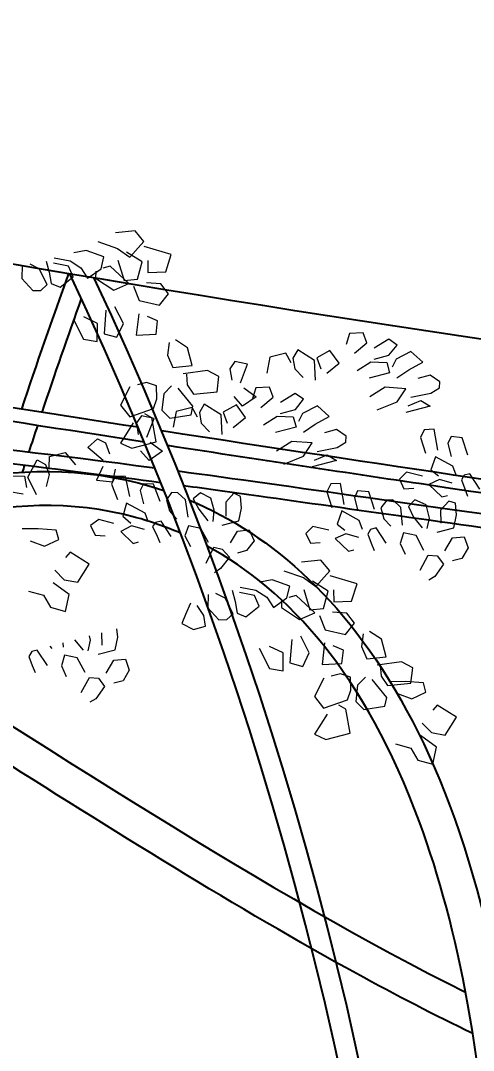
# Model space of a CAD drawing. Header units: metres. Extents: x 10 to 239, y 2 to 253.
# Drawn here: x 37.256 to 37.92, y 174.466 to 175.978 of the extents above; entities that cross this region are included whole.
import ezdxf

# ---------------------------------------------------------------- set-up
doc = ezdxf.new("R2010")
doc.units = ezdxf.units.M
doc.header["$MEASUREMENT"] = 0
doc.layers.get('Defpoints').update_dxf_attribs({"color": 9})
for name, color, linetype in [('-cotas', 252, 'Continuous'), ('1', 7, 'Continuous'), ('1gris oscuro', 253, 'Continuous'), ('1lianas', 9, 'Continuous')]:
    doc.layers.add(name, color=color, linetype=linetype)
doc.layers.add('bloques veg', color=7, linetype='Continuous', lineweight=0, true_color=0xbbd5a5)
doc.styles.get("Standard").update_dxf_attribs({"font": 'arial.ttf'})
doc.dimstyles.get("Standard").update_dxf_attribs({"dimtxt": 0.18, "dimasz": 0.18, "dimexe": 0.18, "dimexo": 0.0625, "dimgap": 0.09, "dimtad": 0, "dimtih": 1, "dimtoh": 1, "dimdec": 4, "dimzin": 0, "dimdsep": 46, "dimtxsty": 'Standard', "dimcen": 0.09, "dimadec": 0, "dimazin": 0, "dimtfac": 1, "dimtdec": 4, "dimtofl": 0, "dimtmove": 0, "dimatfit": 3, "dimfxl": 1, "dimtolj": 1, "dimtzin": 0, "dimarcsym": 0})

# ---------------------------------------------------------------- blocks, each defined once
blk = doc.blocks.new('A$C0C3707A3')
at = {"layer": 'bloques veg'}
for p, q in [((2.0674, 0.6188), (2.0448, 0.6163)), ((2.0777, 0.6064), (2.0674, 0.6188)), ((2.0243, 0.6061), (2.0473, 0.5983)), ((2.0617, 0.5882), (2.0777, 0.6064)), ((2.1096, 0.5917), (2.0781, 0.6007)), ((2.0108, 0.5955), (1.9964, 0.5928)), ((2.0314, 0.5882), (2.0108, 0.5955)), ((2.0281, 0.5745), (2.0314, 0.5882)), ((2.0473, 0.5983), (2.0617, 0.5882)), ((2.0759, 0.5827), (2.0577, 0.5941)), ((2.1034, 0.5714), (2.1096, 0.5917)), ((1.9364, 0.5779), (1.9359, 0.5626)), ((1.9561, 0.5739), (1.9454, 0.5791)), ((1.9642, 0.583), (1.9677, 0.57)), ((1.9902, 0.5772), (1.9729, 0.5807)), ((1.9736, 0.5867), (1.992, 0.5835)), ((1.9958, 0.5647), (1.9902, 0.5772)), ((1.992, 0.5835), (2.0046, 0.5752)), ((2.0389, 0.5774), (2.0303, 0.5751)), ((2.0605, 0.5576), (2.0389, 0.5774)), ((2.0476, 0.5844), (2.055, 0.5608)), ((2.0708, 0.5627), (2.0759, 0.5827)), ((2.0824, 0.5844), (2.0827, 0.5706)), ((1.9657, 0.5555), (1.9561, 0.5739)), ((1.9677, 0.57), (1.9701, 0.5567)), ((1.9805, 0.5525), (1.9958, 0.5647)), ((2.0046, 0.5752), (2.0125, 0.5634)), ((2.0125, 0.5634), (2.0281, 0.5745)), ((2.0219, 0.5717), (2.0217, 0.5635)), ((2.0827, 0.5706), (2.1034, 0.5714)), ((1.9359, 0.5626), (1.9489, 0.5487)), ((1.9582, 0.5488), (1.9657, 0.5555)), ((1.9701, 0.5567), (1.9805, 0.5525)), ((2.0217, 0.5635), (2.043, 0.5494)), ((2.043, 0.5494), (2.0605, 0.5576)), ((2.055, 0.5608), (2.0708, 0.5627)), ((2.066, 0.5545), (2.0729, 0.5377)), ((2.0979, 0.5572), (2.0812, 0.5585)), ((2.1068, 0.5456), (2.0979, 0.5572)), ((1.9489, 0.5487), (1.9582, 0.5488)), ((2.0964, 0.5323), (2.1068, 0.5456)), ((2.0545, 0.5107), (2.0446, 0.5301)), ((2.0729, 0.5377), (2.0964, 0.5323)), ((1.9961, 0.5159), (2.0082, 0.4924)), ((2.0243, 0.5107), (2.0083, 0.5181)), ((2.0341, 0.5261), (2.0321, 0.4988)), ((2.0723, 0.5224), (2.0697, 0.4973)), ((2.0943, 0.5143), (2.0824, 0.5193)), ((2.0241, 0.4897), (2.0243, 0.5107)), ((2.0472, 0.4947), (2.0545, 0.5107)), ((2.0926, 0.4988), (2.0943, 0.5143)), ((2.0082, 0.4924), (2.0241, 0.4897)), ((2.0321, 0.4988), (2.0472, 0.4947)), ((2.0697, 0.4973), (2.0926, 0.4988)), ((2.1294, 0.483), (2.1153, 0.4921)), ((2.3177, 0.5009), (2.3141, 0.4883)), ((2.3338, 0.5017), (2.3177, 0.5009)), ((2.3381, 0.4901), (2.3338, 0.5017)), ((2.3636, 0.4946), (2.3466, 0.4842)), ((2.3735, 0.4879), (2.3636, 0.4946)), ((2.108, 0.4889), (2.1061, 0.4744)), ((2.1349, 0.4624), (2.1294, 0.483)), ((2.2578, 0.4814), (2.2522, 0.4717)), ((2.2774, 0.4692), (2.2578, 0.4814)), ((2.2952, 0.4809), (2.28, 0.4722)), ((2.306, 0.4664), (2.2952, 0.4809)), ((2.3238, 0.4781), (2.3381, 0.4901)), ((2.3639, 0.4761), (2.3735, 0.4879)), ((2.3895, 0.4806), (2.3722, 0.4713)), ((2.4033, 0.468), (2.3895, 0.4806)), ((2.1061, 0.4744), (2.1123, 0.4598)), ((2.2252, 0.4726), (2.222, 0.4543)), ((2.2437, 0.4776), (2.2252, 0.4726)), ((2.2502, 0.4665), (2.2437, 0.4776)), ((2.2522, 0.4717), (2.2544, 0.4595)), ((2.2788, 0.4463), (2.2774, 0.4692)), ((2.28, 0.4722), (2.2846, 0.4595)), ((2.3269, 0.458), (2.3428, 0.4681)), ((2.3428, 0.4681), (2.3616, 0.4673)), ((2.3466, 0.4714), (2.3639, 0.4761)), ((2.3722, 0.4713), (2.3677, 0.462)), ((2.3871, 0.459), (2.4033, 0.468)), ((2.1123, 0.4598), (2.1349, 0.4624)), ((2.1527, 0.4567), (2.1247, 0.4527)), ((2.1662, 0.4498), (2.1527, 0.4567)), ((2.1847, 0.4676), (2.1789, 0.459)), ((2.1789, 0.459), (2.1813, 0.4457)), ((2.1995, 0.4646), (2.1847, 0.4676)), ((2.1914, 0.4426), (2.1995, 0.4646)), ((2.2544, 0.4595), (2.2641, 0.4493)), ((2.2918, 0.4544), (2.306, 0.4664)), ((2.3616, 0.4673), (2.3648, 0.4554)), ((2.3734, 0.4495), (2.3871, 0.459)), ((2.1283, 0.4525), (2.1293, 0.4399)), ((2.1641, 0.4318), (2.1662, 0.4498)), ((2.3648, 0.4554), (2.341, 0.449)), ((2.412, 0.4529), (2.3979, 0.4491)), ((2.4233, 0.4454), (2.412, 0.4529)), ((2.4229, 0.4383), (2.4233, 0.4454)), ((2.0626, 0.4372), (2.052, 0.4158)), ((2.0821, 0.4424), (2.0713, 0.4395)), ((2.0936, 0.4385), (2.0821, 0.4424)), ((2.0941, 0.4235), (2.0936, 0.4385)), ((2.1111, 0.4386), (2.102, 0.4291)), ((2.136, 0.415), (2.1187, 0.436)), ((2.1293, 0.4399), (2.1368, 0.4292)), ((2.1953, 0.4367), (2.2097, 0.4266)), ((2.2092, 0.4369), (2.2056, 0.4243)), ((2.2253, 0.4377), (2.2092, 0.4369)), ((2.2296, 0.4261), (2.2253, 0.4377)), ((2.3599, 0.4389), (2.3421, 0.4272)), ((2.3837, 0.4371), (2.3599, 0.4389)), ((2.3738, 0.4217), (2.3837, 0.4371)), ((2.3898, 0.4272), (2.4129, 0.4322)), ((2.4129, 0.4322), (2.4229, 0.4383)), ((2.0902, 0.412), (2.0941, 0.4235)), ((2.102, 0.4291), (2.1001, 0.41)), ((2.1368, 0.4292), (2.1641, 0.4318)), ((2.194, 0.4154), (2.184, 0.4267)), ((2.2097, 0.4266), (2.194, 0.4154)), ((2.2153, 0.4141), (2.2296, 0.4261)), ((2.2551, 0.4306), (2.2381, 0.4202)), ((2.265, 0.424), (2.2551, 0.4306)), ((2.2554, 0.4121), (2.265, 0.424)), ((2.3508, 0.4121), (2.3738, 0.4217)), ((2.3867, 0.417), (2.4014, 0.4233)), ((2.4014, 0.4233), (2.4124, 0.4169)), ((2.052, 0.4158), (2.0626, 0.4023)), ((2.0626, 0.4023), (2.0902, 0.412)), ((2.1001, 0.41), (2.1095, 0.4009)), ((2.1167, 0.4087), (2.1135, 0.3903)), ((2.1352, 0.4136), (2.1167, 0.4087)), ((2.134, 0.4051), (2.136, 0.415)), ((2.1417, 0.4025), (2.1352, 0.4136)), ((2.1493, 0.4174), (2.1437, 0.4078)), ((2.1689, 0.4052), (2.1493, 0.4174)), ((2.1867, 0.4169), (2.1715, 0.4082)), ((2.1715, 0.4082), (2.1761, 0.3955)), ((2.1975, 0.4024), (2.1867, 0.4169)), ((2.2381, 0.4074), (2.2554, 0.4121)), ((2.281, 0.4166), (2.2637, 0.4073)), ((2.2948, 0.404), (2.281, 0.4166)), ((2.4124, 0.4169), (2.3841, 0.4093)), ((2.0762, 0.4036), (2.0704, 0.3951)), ((2.091, 0.4006), (2.0762, 0.4036)), ((2.0885, 0.4011), (2.0803, 0.4059)), ((2.0829, 0.3787), (2.091, 0.4006)), ((2.0936, 0.3734), (2.0885, 0.4011)), ((2.1095, 0.4009), (2.134, 0.4051)), ((2.1437, 0.4078), (2.1459, 0.3955)), ((2.1703, 0.3823), (2.1689, 0.4052)), ((2.1833, 0.3904), (2.1975, 0.4024)), ((2.2184, 0.394), (2.2343, 0.4041)), ((2.2343, 0.4041), (2.2531, 0.4033)), ((2.2531, 0.4033), (2.2563, 0.3914)), ((2.2637, 0.4073), (2.2592, 0.398)), ((2.2786, 0.395), (2.2948, 0.404)), ((2.0668, 0.3953), (2.0522, 0.3716)), ((2.0704, 0.3951), (2.0728, 0.3818)), ((2.1459, 0.3955), (2.1556, 0.3853)), ((2.2563, 0.3914), (2.2324, 0.385)), ((2.2649, 0.3855), (2.2786, 0.395)), ((2.3035, 0.3889), (2.2894, 0.3851)), ((2.3148, 0.3815), (2.3035, 0.3889)), ((2.4057, 0.3895), (2.4013, 0.3802)), ((2.4172, 0.3903), (2.4057, 0.3895)), ((2.4214, 0.3658), (2.4172, 0.3903)), ((2.0142, 0.366), (2.0254, 0.3761)), ((2.0254, 0.3761), (2.0348, 0.3716)), ((2.0654, 0.3658), (2.0936, 0.3734)), ((2.0868, 0.3727), (2.1012, 0.3626)), ((2.2514, 0.3749), (2.2336, 0.3632)), ((2.2752, 0.3732), (2.2514, 0.3749)), ((2.2653, 0.3577), (2.2752, 0.3732)), ((2.3044, 0.3682), (2.3144, 0.3744)), ((2.3144, 0.3744), (2.3148, 0.3815)), ((2.4013, 0.3802), (2.4073, 0.362)), ((2.4369, 0.3816), (2.4333, 0.3736)), ((2.4333, 0.3736), (2.4373, 0.3584)), ((2.45, 0.3805), (2.4369, 0.3816)), ((2.4567, 0.3601), (2.45, 0.3805)), ((1.9694, 0.3552), (1.9878, 0.3602)), ((1.9878, 0.3602), (1.9998, 0.3459)), ((2.0321, 0.3511), (2.0142, 0.366)), ((2.0348, 0.3716), (2.0394, 0.3588)), ((2.0522, 0.3716), (2.0654, 0.3658)), ((2.0855, 0.3514), (2.0755, 0.3627)), ((2.1012, 0.3626), (2.0855, 0.3514)), ((2.2813, 0.3632), (2.3044, 0.3682)), ((1.9444, 0.3311), (1.9552, 0.3514)), ((1.9552, 0.3514), (1.9649, 0.3459)), ((1.9693, 0.3424), (1.9694, 0.3552)), ((2.2423, 0.3481), (2.2653, 0.3577)), ((2.3039, 0.3529), (2.2756, 0.3454)), ((2.2782, 0.353), (2.2928, 0.3593)), ((2.2928, 0.3593), (2.3039, 0.3529)), ((2.4188, 0.3581), (2.4136, 0.3428)), ((2.4392, 0.3473), (2.4188, 0.3581)), ((1.9649, 0.3459), (1.9692, 0.3342)), ((2.0317, 0.344), (2.0243, 0.3281)), ((2.0434, 0.3262), (2.0465, 0.341)), ((2.3853, 0.3399), (2.377, 0.3318)), ((2.4039, 0.3355), (2.3853, 0.3399)), ((2.4136, 0.3428), (2.4224, 0.3358)), ((2.4431, 0.3367), (2.4392, 0.3473)), ((2.4524, 0.3369), (2.4492, 0.3314)), ((2.4589, 0.3386), (2.4524, 0.3369)), ((2.4707, 0.3208), (2.4589, 0.3386)), ((1.9231, 0.3324), (1.9406, 0.3324)), ((1.9406, 0.3324), (1.943, 0.3191)), ((1.9546, 0.3105), (1.9444, 0.3311)), ((1.9692, 0.3342), (1.9659, 0.3205)), ((2.0243, 0.3281), (2.0434, 0.3262)), ((2.0466, 0.333), (2.0421, 0.3236)), ((2.0583, 0.3326), (2.0466, 0.333)), ((2.0633, 0.3095), (2.0583, 0.3326)), ((2.0791, 0.3242), (2.0755, 0.3163)), ((2.0909, 0.3239), (2.0791, 0.3242)), ((2.0986, 0.3038), (2.0909, 0.3239)), ((2.2972, 0.3256), (2.2928, 0.3162)), ((2.3087, 0.3263), (2.2972, 0.3256)), ((2.3129, 0.3018), (2.3087, 0.3263)), ((2.377, 0.3318), (2.3824, 0.3205)), ((2.4236, 0.3315), (2.4112, 0.3258)), ((2.4112, 0.3258), (2.4267, 0.3114)), ((2.4387, 0.3274), (2.4236, 0.3315)), ((2.4492, 0.3314), (2.4532, 0.3208)), ((1.9393, 0.3111), (1.921, 0.3143)), ((2.0421, 0.3236), (2.0492, 0.3057)), ((2.0755, 0.3163), (2.0795, 0.3011)), ((2.112, 0.3144), (2.1062, 0.3059)), ((2.1191, 0.314), (2.112, 0.3144)), ((2.1282, 0.306), (2.1191, 0.314)), ((2.1458, 0.3142), (2.1372, 0.3072)), ((2.1579, 0.3081), (2.1458, 0.3142)), ((2.1843, 0.314), (2.1754, 0.3035)), ((2.1922, 0.3103), (2.1843, 0.314)), ((2.2928, 0.3162), (2.2988, 0.2981)), ((2.3284, 0.3176), (2.3248, 0.3097)), ((2.3415, 0.3165), (2.3284, 0.3176)), ((2.3482, 0.2962), (2.3415, 0.3165)), ((2.3824, 0.3205), (2.3938, 0.3212)), ((2.4267, 0.3114), (2.4332, 0.3131)), ((2.4532, 0.3208), (2.4566, 0.3124)), ((2.0596, 0.3016), (2.0555, 0.2865)), ((2.0814, 0.2899), (2.0596, 0.3016)), ((2.1062, 0.3059), (2.1097, 0.2929)), ((2.1313, 0.2859), (2.1282, 0.306)), ((2.1372, 0.3072), (2.144, 0.2951)), ((2.1617, 0.294), (2.1579, 0.3081)), ((2.1754, 0.3035), (2.1752, 0.2871)), ((2.1935, 0.2967), (2.1922, 0.3103)), ((2.3248, 0.3097), (2.3288, 0.2945)), ((2.3627, 0.307), (2.3558, 0.2982)), ((2.3695, 0.3077), (2.3627, 0.307)), ((2.3789, 0.2986), (2.3695, 0.3077)), ((2.3951, 0.3076), (2.3879, 0.2998)), ((2.4083, 0.3018), (2.3951, 0.3076)), ((2.4124, 0.2866), (2.4083, 0.3018)), ((2.4349, 0.3066), (2.425, 0.2958)), ((2.4426, 0.304), (2.4349, 0.3066)), ((2.4439, 0.2904), (2.4426, 0.304)), ((2.0851, 0.2805), (2.0814, 0.2899)), ((2.1097, 0.2929), (2.118, 0.2835)), ((2.144, 0.2951), (2.1545, 0.2816)), ((2.1606, 0.2809), (2.1617, 0.294)), ((2.1905, 0.282), (2.1935, 0.2967)), ((2.3103, 0.2942), (2.3051, 0.2788)), ((2.3307, 0.2833), (2.3103, 0.2942)), ((2.3558, 0.2982), (2.3592, 0.2852)), ((2.3809, 0.2782), (2.3789, 0.2986)), ((2.3879, 0.2998), (2.3936, 0.2874)), ((2.425, 0.2958), (2.4256, 0.2808)), ((2.4409, 0.2756), (2.4439, 0.2904)), ((2.0275, 0.2825), (2.0178, 0.2752)), ((2.045, 0.2779), (2.0275, 0.2825)), ((2.0555, 0.2865), (2.0646, 0.2785)), ((2.0935, 0.2792), (2.0901, 0.2748)), ((2.1, 0.281), (2.0935, 0.2792)), ((2.1118, 0.2632), (2.1, 0.281)), ((2.171, 0.2767), (2.1905, 0.282)), ((2.3051, 0.2788), (2.3139, 0.2719)), ((2.3346, 0.2728), (2.3307, 0.2833)), ((2.3592, 0.2852), (2.3673, 0.2769)), ((2.3936, 0.2874), (2.4038, 0.275)), ((2.4099, 0.2743), (2.4124, 0.2866)), ((1.9568, 0.271), (1.9383, 0.2707)), ((1.9781, 0.2697), (1.9568, 0.271)), ((1.981, 0.2589), (1.9781, 0.2697)), ((2.0178, 0.2752), (2.0232, 0.2639)), ((2.0655, 0.2752), (2.0534, 0.2685)), ((2.0534, 0.2685), (2.0675, 0.2548)), ((2.0806, 0.2711), (2.0655, 0.2752)), ((2.0901, 0.2748), (2.0954, 0.2635)), ((2.1318, 0.2755), (2.1279, 0.264)), ((2.1279, 0.264), (2.1346, 0.2518)), ((2.1465, 0.2725), (2.1318, 0.2755)), ((2.1555, 0.2563), (2.1465, 0.2725)), ((2.1811, 0.2562), (2.1891, 0.2699)), ((2.1891, 0.2699), (2.2027, 0.2713)), ((2.2027, 0.2713), (2.2084, 0.2588)), ((2.2768, 0.2759), (2.2685, 0.2678)), ((2.2685, 0.2678), (2.2739, 0.2565)), ((2.2954, 0.2716), (2.2768, 0.2759)), ((2.3151, 0.2675), (2.3027, 0.2619)), ((2.3302, 0.2634), (2.3151, 0.2675)), ((2.3439, 0.2729), (2.3407, 0.2674)), ((2.3407, 0.2674), (2.3447, 0.2569)), ((2.3504, 0.2747), (2.3439, 0.2729)), ((2.3622, 0.2569), (2.3504, 0.2747)), ((2.3821, 0.2692), (2.3785, 0.2566)), ((2.3969, 0.2662), (2.3821, 0.2692)), ((2.4062, 0.2489), (2.3969, 0.2662)), ((2.4214, 0.2704), (2.4409, 0.2756)), ((2.4395, 0.2636), (2.4531, 0.2649)), ((2.4531, 0.2649), (2.4577, 0.2522)), ((1.9478, 0.257), (1.9645, 0.251)), ((1.9645, 0.251), (1.981, 0.2589)), ((2.0232, 0.2639), (2.0349, 0.2635)), ((2.0675, 0.2548), (2.074, 0.2566)), ((2.0954, 0.2635), (2.0985, 0.2561)), ((2.2084, 0.2588), (2.1998, 0.2472)), ((2.2739, 0.2565), (2.2853, 0.2572)), ((2.3027, 0.2619), (2.3182, 0.2474)), ((2.3447, 0.2569), (2.3481, 0.2485)), ((2.3785, 0.2566), (2.3842, 0.2442)), ((2.4307, 0.2485), (2.4395, 0.2636)), ((2.4577, 0.2522), (2.4505, 0.2398)), ((1.9943, 0.2439), (1.989, 0.2378)), ((2.0166, 0.2301), (1.9943, 0.2439)), ((2.1526, 0.2323), (2.1616, 0.2509)), ((2.1616, 0.2509), (2.1714, 0.2489)), ((2.1714, 0.2489), (2.1798, 0.2395)), ((2.1998, 0.2472), (2.189, 0.2443)), ((2.3182, 0.2474), (2.3247, 0.2492)), ((2.4019, 0.2257), (2.4112, 0.2433)), ((2.4112, 0.2433), (2.4218, 0.2426)), ((2.4218, 0.2426), (2.4291, 0.2329)), ((2.0036, 0.2091), (2.0166, 0.2301)), ((2.1798, 0.2395), (2.1694, 0.2263)), ((2.2864, 0.2367), (2.2638, 0.2341)), ((2.2967, 0.2243), (2.2864, 0.2367)), ((2.4291, 0.2329), (2.419, 0.2186)), ((2.4505, 0.2398), (2.4396, 0.2369)), ((1.9767, 0.2228), (1.9878, 0.2118)), ((2.1694, 0.2263), (2.1627, 0.221)), ((2.2433, 0.224), (2.2663, 0.2162)), ((2.2663, 0.2162), (2.2807, 0.2061)), ((2.2807, 0.2061), (2.2967, 0.2243)), ((2.3286, 0.2096), (2.2971, 0.2186)), ((2.419, 0.2186), (2.412, 0.2144)), ((1.9935, 0.1948), (1.9747, 0.2084)), ((1.9878, 0.2118), (2.0036, 0.2091)), ((2.1926, 0.2046), (2.211, 0.2013)), ((2.2298, 0.2134), (2.2154, 0.2107)), ((2.2504, 0.2061), (2.2298, 0.2134)), ((2.2471, 0.1924), (2.2504, 0.2061)), ((2.2949, 0.2006), (2.2767, 0.212)), ((2.3224, 0.1893), (2.3286, 0.2096)), ((1.946, 0.1983), (1.9635, 0.1937)), ((1.9635, 0.1937), (1.972, 0.1797)), ((1.9895, 0.1751), (1.9935, 0.1948)), ((2.1554, 0.1958), (2.1549, 0.1805)), ((2.1751, 0.1917), (2.1644, 0.197)), ((2.1832, 0.2009), (2.1867, 0.1878)), ((2.2092, 0.195), (2.1919, 0.1986)), ((2.2148, 0.1826), (2.2092, 0.195)), ((2.211, 0.2013), (2.2236, 0.1931)), ((2.2236, 0.1931), (2.2315, 0.1812)), ((2.2315, 0.1812), (2.2471, 0.1924)), ((2.2579, 0.1953), (2.2493, 0.193)), ((2.2795, 0.1755), (2.2579, 0.1953)), ((2.2665, 0.2023), (2.274, 0.1787)), ((2.2898, 0.1806), (2.2949, 0.2006)), ((2.3014, 0.2023), (2.3017, 0.1884)), ((2.1349, 0.1856), (2.1291, 0.1724)), ((2.1504, 0.1712), (2.1426, 0.183)), ((2.1549, 0.1805), (2.1679, 0.1665)), ((2.1847, 0.1734), (2.1751, 0.1917)), ((2.1867, 0.1878), (2.1891, 0.1745)), ((2.1995, 0.1703), (2.2148, 0.1826)), ((2.2409, 0.1896), (2.2407, 0.1814)), ((2.2407, 0.1814), (2.262, 0.1673)), ((2.274, 0.1787), (2.2898, 0.1806)), ((2.3017, 0.1884), (2.3224, 0.1893)), ((1.972, 0.1797), (1.9895, 0.1751)), ((2.1291, 0.1724), (2.1249, 0.162)), ((2.1525, 0.1589), (2.1504, 0.1712)), ((2.1772, 0.1667), (2.1847, 0.1734)), ((2.1891, 0.1745), (2.1995, 0.1703)), ((2.262, 0.1673), (2.2795, 0.1755)), ((2.285, 0.1723), (2.2919, 0.1555)), ((2.3169, 0.175), (2.3002, 0.1764)), ((2.3258, 0.1635), (2.3169, 0.175)), ((2.1249, 0.162), (2.1384, 0.1551)), ((2.1384, 0.1551), (2.1525, 0.1589)), ((2.1679, 0.1665), (2.1772, 0.1667)), ((2.3154, 0.1502), (2.3258, 0.1635)), ((2.0189, 0.1416), (2.0175, 0.1467)), ((2.0315, 0.1504), (2.032, 0.1358)), ((2.0474, 0.1306), (2.0504, 0.1454)), ((2.0504, 0.1454), (2.0495, 0.1552)), ((2.2531, 0.144), (2.2511, 0.1167)), ((2.2735, 0.1285), (2.2636, 0.148)), ((2.2919, 0.1555), (2.3154, 0.1502)), ((2.3361, 0.1511), (2.3342, 0.1366)), ((2.3575, 0.1452), (2.3434, 0.1542)), ((2.363, 0.1246), (2.3575, 0.1452)), ((1.9714, 0.1343), (1.9738, 0.1319)), ((1.9874, 0.1332), (1.9869, 0.1385)), ((2.0003, 0.1421), (2.0103, 0.13)), ((2.0163, 0.1293), (2.0189, 0.1416)), ((2.2151, 0.1338), (2.2272, 0.1103)), ((2.2433, 0.1286), (2.2273, 0.1359)), ((2.2913, 0.1403), (2.2887, 0.1151)), ((2.3132, 0.1322), (2.3014, 0.1372)), ((2.3116, 0.1166), (2.3132, 0.1322)), ((2.3342, 0.1366), (2.3404, 0.122)), ((1.9504, 0.1279), (1.9472, 0.1224)), ((1.9472, 0.1224), (1.9512, 0.1118)), ((1.9569, 0.1297), (1.9504, 0.1279)), ((1.9687, 0.1119), (1.9569, 0.1297)), ((1.9886, 0.1242), (1.985, 0.1116)), ((2.0034, 0.1212), (1.9886, 0.1242)), ((2.0127, 0.1039), (2.0034, 0.1212)), ((2.0279, 0.1254), (2.0474, 0.1306)), ((2.2431, 0.1076), (2.2433, 0.1286)), ((2.2661, 0.1126), (2.2735, 0.1285)), ((2.3404, 0.122), (2.363, 0.1246)), ((1.9512, 0.1118), (1.9546, 0.1035)), ((1.985, 0.1116), (1.9907, 0.0992)), ((2.0372, 0.1035), (2.046, 0.1186)), ((2.046, 0.1186), (2.0596, 0.1199)), ((2.0596, 0.1199), (2.0641, 0.1072)), ((2.2272, 0.1103), (2.2431, 0.1076)), ((2.2511, 0.1167), (2.2661, 0.1126)), ((2.2887, 0.1151), (2.3116, 0.1166)), ((2.3808, 0.1189), (2.3528, 0.1149)), ((2.3563, 0.1146), (2.3574, 0.1021)), ((2.3943, 0.112), (2.3808, 0.1189)), ((2.3921, 0.094), (2.3943, 0.112)), ((2.0084, 0.0806), (2.0177, 0.0982)), ((2.0177, 0.0982), (2.0283, 0.0976)), ((2.0283, 0.0976), (2.0356, 0.0879)), ((2.0641, 0.1072), (2.057, 0.0948)), ((2.2906, 0.0994), (2.2801, 0.0779)), ((2.3102, 0.1046), (2.2993, 0.1017)), ((2.3217, 0.1007), (2.3102, 0.1046)), ((2.3222, 0.0857), (2.3217, 0.1007)), ((2.3391, 0.1007), (2.33, 0.0913)), ((2.3641, 0.0772), (2.3468, 0.0981)), ((2.3574, 0.1021), (2.3649, 0.0914)), ((2.0356, 0.0879), (2.0255, 0.0736)), ((2.057, 0.0948), (2.0461, 0.0919)), ((2.3183, 0.0742), (2.3222, 0.0857)), ((2.33, 0.0913), (2.3282, 0.0722)), ((2.3649, 0.0914), (2.3921, 0.094)), ((2.3855, 0.0959), (2.367, 0.0956)), ((2.4068, 0.0947), (2.3855, 0.0959)), ((2.4097, 0.0838), (2.4068, 0.0947)), ((2.0255, 0.0736), (2.0184, 0.0694)), ((2.2801, 0.0779), (2.2907, 0.0645)), ((2.2907, 0.0645), (2.3183, 0.0742)), ((2.3282, 0.0722), (2.3376, 0.0631)), ((2.362, 0.0673), (2.3641, 0.0772)), ((2.3765, 0.0819), (2.3932, 0.0759)), ((2.3932, 0.0759), (2.4097, 0.0838)), ((2.3166, 0.0633), (2.3083, 0.068)), ((2.3217, 0.0356), (2.3166, 0.0633)), ((2.3376, 0.0631), (2.362, 0.0673)), ((2.423, 0.0688), (2.4177, 0.0627)), ((2.4453, 0.055), (2.423, 0.0688)), ((2.2949, 0.0575), (2.2803, 0.0338)), ((2.4323, 0.034), (2.4453, 0.055)), ((2.4054, 0.0478), (2.4165, 0.0368)), ((2.4165, 0.0368), (2.4323, 0.034)), ((2.2803, 0.0338), (2.2935, 0.028)), ((2.2935, 0.028), (2.3217, 0.0356)), ((2.4222, 0.0197), (2.4035, 0.0333)), ((2.3747, 0.0233), (2.3923, 0.0186)), ((2.3923, 0.0186), (2.4007, 0.0046)), ((2.4182, 0), (2.4222, 0.0197)), ((2.4007, 0.0046), (2.4182, 0))]:
    blk.add_line(p, q, dxfattribs=at)
blk = doc.blocks.new('*D90')
at = {"layer": '-cotas', "color": 0, "lineweight": -2, "transparency": 16777216}
for p, q in [((35.5997, 175.5332), (35.5997, 162.1857)), ((89.3642, 175.5332), (89.3642, 162.1857)), ((35.7797, 162.3657), (58.2102, 162.3657)), ((89.1842, 162.3657), (59.8709, 162.3657))]:
    blk.add_line(p, q, dxfattribs=at)
at = {"layer": '-cotas', "color": 0, "transparency": 16777216}
for points in [[(35.7797, 162.3957), (35.7797, 162.3357), (35.5997, 162.3657)], [(89.1842, 162.3957), (89.1842, 162.3357), (89.3642, 162.3657)]]:
    blk.add_solid(points, dxfattribs=at)
at = {"layer": 'Defpoints', "color": 0, "transparency": 16777216}
for p in [(35.5997, 175.5957), (89.3642, 175.5957), (89.3642, 162.3657)]:
    blk.add_point(p, dxfattribs=at)
at = {"layer": '-cotas', "color": 0, "transparency": 16777216, "insert": (59.0405, 162.3657), "char_height": 0.3, "attachment_point": 5}
blk.add_mtext('\\A1;53.7645', dxfattribs=at)

msp = doc.modelspace()

# ---------------------------------------------------------------- linework, layer by layer
at = {"layer": '1'}
for radius, start, end in [(5.39167, 344.74056, 25.32167), (5.42167, 344.88187, 25.10038)]:
    msp.add_arc((32.4541, 173.29971), radius, start, end, dxfattribs=at)
for points, knots in [([(43.83723, 175.17676), (42.74373, 175.10532), (42.4845, 175.11293), (42.22191, 175.11942), (39.21051, 175.26572), (37.11718, 175.57258), (35.58305, 175.97753)], [0.22882457, 0.22882457, 0.22882457, 0.22882457, 0.25116457, 0.25116457, 0.25116457, 0.51762988, 0.51762988, 0.51762988, 0.51762988]), ([(36.34035, 175.47528), (36.48183, 175.45173), (36.9796, 175.37105), (37.15311, 175.36071), (37.45258, 175.32093)], [0.6603721, 0.6603721, 0.6603721, 0.6603721, 1, 1.9650965, 1.9650965, 1.9650965, 1.9650965]), ([(36.40673, 175.44403), (36.54232, 175.42166), (36.66483, 175.40212), (36.97433, 175.35675), (37.09992, 175.34438), (37.33075, 175.31653), (37.39164, 175.30882), (37.46118, 175.29954)], [0.7172917, 0.7172917, 0.7172917, 0.7172917, 1.0530306, 1.0530306, 1.755051, 1.755051, 1.9766031, 1.9766031, 1.9766031, 1.9766031]), ([(39.13516, 175.14283), (39.08957, 175.14814), (38.63347, 175.20232), (38.11125, 175.27544), (37.46282, 175.37512)], [10.9359148, 10.9359148, 10.9359148, 10.9359148, 11, 11.56817085, 11.56817085, 11.56817085, 11.56817085]), ([(39.14182, 175.12192), (39.03257, 175.13461), (38.91951, 175.14837), (38.53218, 175.19776), (38.23486, 175.23908), (37.75182, 175.31082), (37.61622, 175.33132), (37.47172, 175.35352)], [10.93187962, 10.93187962, 10.93187962, 10.93187962, 11.08565068, 11.08565068, 11.43765429, 11.43765429, 11.56467966, 11.56467966, 11.56467966, 11.56467966]), ([(37.48677, 175.31635), (37.81045, 175.2726), (38.3643, 175.18654), (39.10344, 175.10584), (39.1484, 175.10103)], [2.0010321, 2.0010321, 2.0010321, 2.0010321, 3, 3.0639711, 3.0639711, 3.0639711, 3.0639711]), ([(37.49529, 175.29496), (37.52976, 175.29029), (37.56631, 175.28525), (37.7392, 175.26097), (37.89863, 175.2379), (38.28931, 175.18394), (38.52725, 175.15241), (38.90842, 175.1073), (39.03004, 175.09362), (39.15485, 175.08028)], [2.0121002, 2.0121002, 2.0121002, 2.0121002, 2.1175991, 2.1175991, 2.4801473, 2.4801473, 2.8903323, 2.8903323, 3.0675542, 3.0675542, 3.0675542, 3.0675542])]:
    msp.add_open_spline(points, degree=3, knots=knots, dxfattribs=at)
for points in [[(37.4281, 175.38046), (36.97499, 175.45028), (36.43504, 175.53651), (35.76659, 175.64535)], [(37.43709, 175.35884), (36.98419, 175.42857), (36.44439, 175.51474), (35.77566, 175.62361)]]:
    msp.add_open_spline(points, degree=3, dxfattribs=at)
at = {"layer": '1gris oscuro'}
for radius, start, end in [(8.2482, 160.127085, 161.59078), (8.2182, 160.321349, 161.555516), (8.2182, 161.696909, 161.981564), (8.2182, 162.123662, 162.200285)]:
    msp.add_arc((45.08289, 172.8022), radius, start, end, dxfattribs=at)
at = {"layer": '1lianas'}
for points, knots in [([(35.94807, 175.54168), (36.00092, 175.56228), (36.40084, 175.57002), (37.33755, 174.83343), (37.90847, 174.5512)], [8.1409763, 8.1409763, 8.1409763, 8.1409763, 8.3015117, 9.1582903, 9.1582903, 9.1582903, 9.1582903]), ([(37.91902, 174.49051), (37.86393, 174.51684), (37.80698, 174.54638), (37.40304, 174.76769), (37.00563, 175.04284), (36.50963, 175.33722), (36.36582, 175.4142), (36.17422, 175.48851), (36.13615, 175.51345), (36.08818, 175.51776)], [4.42851405, 4.42851405, 4.42851405, 4.42851405, 4.51090086, 4.51090086, 4.99806816, 4.99806816, 5.2209598, 5.2209598, 5.35791949, 5.35791949, 5.35791949, 5.35791949]), ([(36.88468, 175.16939), (36.97526, 175.22825), (37.14208, 175.32302), (37.36564, 175.32122), (37.46588, 175.28772)], [0, 0, 0, 0, 0.34036178, 0.62271217, 0.62271217, 0.62271217, 0.62271217]), ([(37.49033, 175.22496), (37.46832, 175.23448), (37.44621, 175.24213), (37.32919, 175.27409), (37.23427, 175.26908), (37.07396, 175.22409), (37.00366, 175.18515), (36.93211, 175.13964)], [3.01633679, 3.01633679, 3.01633679, 3.01633679, 3.08481069, 3.08481069, 3.37956614, 3.37956614, 3.65477712, 3.65477712, 3.65477712, 3.65477712]), ([(37.50374, 175.27346), (37.7447, 175.17215), (37.96963, 174.87073), (37.99816, 174.18851), (37.9815, 174.18781), (37.96485, 174.18712), (37.9482, 174.18642), (37.93739, 174.44488), (37.89795, 174.64594), (37.76102, 175.01836), (37.64838, 175.14159), (37.52964, 175.20587)], [0.6583323, 0.6583323, 0.6583323, 0.6583323, 1.3403618, 1.3403618, 1.3403618, 2.3403618, 2.3403618, 2.3403618, 2.6027318, 2.6027318, 2.9753984, 2.9753984, 2.9753984, 2.9753984])]:
    msp.add_open_spline(points, degree=3, knots=knots, dxfattribs=at)

# ---------------------------------------------------------------- block references
at = {"layer": 'bloques veg', "color": 2, "xscale": 1.260409816243446, "yscale": 1.260409816243446, "zscale": 1.260409816243446, "rotation": 359.6145960760396}
msp.add_blockref('A$C0C3707A3', (34.81265, 174.90639), dxfattribs=at)

# ---------------------------------------------------------------- dimensions: what is measured, and where the dimension line sits
at = {"layer": '-cotas'}
dim = msp.add_linear_dim(base=(89.36416, 162.36569), p1=(35.59966, 175.59571), p2=(89.36416, 175.59571), angle=0, dimstyle='Standard', override={"dimtxt": 0.3}, dxfattribs=at)
dim.commit()
dim.dimension.update_dxf_attribs({"geometry": '*D90', "text_midpoint": (59.04055, 162.36569), "dimtype": 161})

doc.saveas('drawing.dxf')
